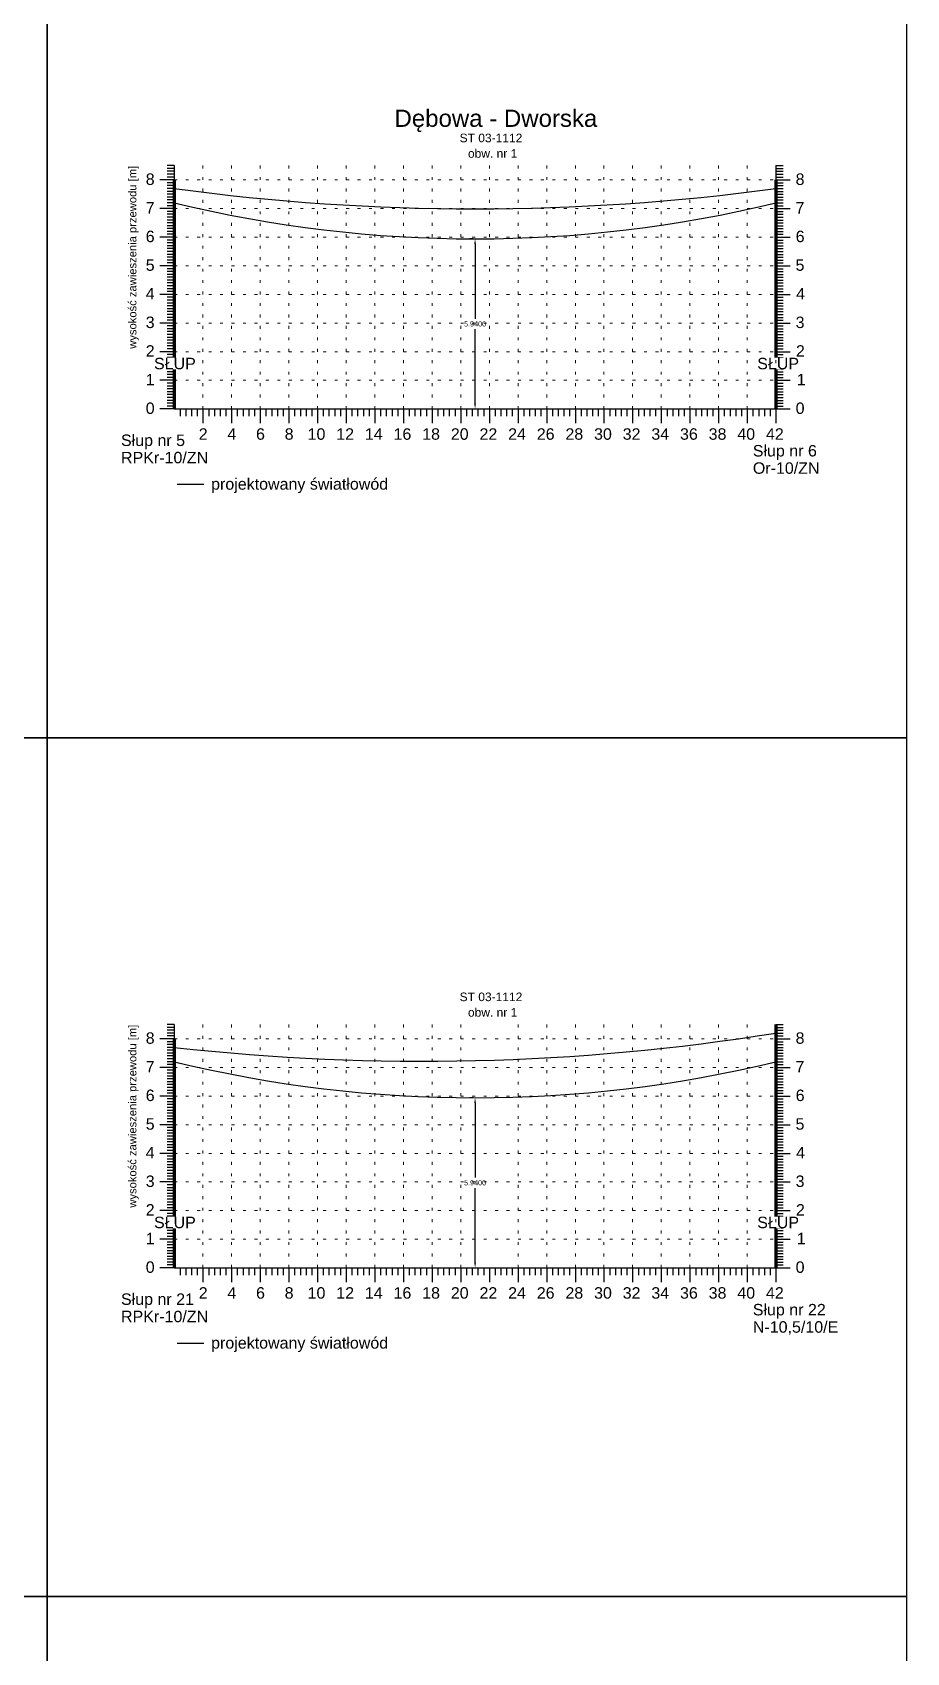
# Model space of a CAD drawing. Header units: metres. Extents: x -155 to 1812, y 681 to 886.
# Drawn here: x 924 to 954.5, y 768.6 to 825.2 of the extents above; entities that cross this region are included whole.
import ezdxf

# ---------------------------------------------------------------- set-up
doc = ezdxf.new("R2010")
doc.units = ezdxf.units.M
doc.header["$MEASUREMENT"] = 0
doc.linetypes.add('ACAD_ISO07W100', pattern=[3, 0, -3])
doc.styles.get("Standard").update_dxf_attribs({"font": 'arial.ttf'})
doc.dimstyles.get("Standard").update_dxf_attribs({"dimtxt": 0.18, "dimasz": 0.18, "dimexe": 0.18, "dimexo": 0.0625, "dimgap": 0.09, "dimtad": 0, "dimtih": 1, "dimtoh": 1, "dimdec": 4, "dimzin": 0, "dimdsep": 46, "dimtxsty": 'Standard', "dimcen": 0.09, "dimadec": 0, "dimazin": 0, "dimtfac": 1, "dimtdec": 4, "dimtofl": 0, "dimtmove": 0, "dimatfit": 3, "dimfxl": 1, "dimtolj": 1, "dimtzin": 0, "dimarcsym": 0})

# ---------------------------------------------------------------- blocks, each defined once
blk = doc.blocks.new('*D359')
at = {"color": 0, "lineweight": -2}
for p, q in [((939.418, 817.944), (939.3, 817.944)), ((939.48, 817.764), (939.48, 815.156)), ((939.48, 812.184), (939.48, 814.792)), ((931.643, 812.004), (939.66, 812.004))]:
    blk.add_line(p, q, dxfattribs=at)
at = {"color": 0}
for points in [[(939.51, 817.764), (939.45, 817.764), (939.48, 817.944)], [(939.45, 812.184), (939.51, 812.184), (939.48, 812.004)]]:
    blk.add_solid(points, dxfattribs=at)
at = {"layer": 'Defpoints', "color": 0}
for p in [(939.48, 817.944), (931.58, 812.004), (939.48, 812.004)]:
    blk.add_point(p, dxfattribs=at)
at = {"color": 0, "lineweight": 25, "insert": (939.48, 814.974), "char_height": 0.18, "attachment_point": 5}
blk.add_mtext('\\A1;5.9400', dxfattribs=at)
blk = doc.blocks.new('*D299')
at = {"color": 0, "lineweight": -2}
for p, q in [((939.418, 787.944), (939.3, 787.944)), ((939.48, 787.764), (939.48, 785.156)), ((939.48, 782.184), (939.48, 784.792)), ((931.643, 782.004), (939.66, 782.004))]:
    blk.add_line(p, q, dxfattribs=at)
at = {"color": 0}
for points in [[(939.51, 787.764), (939.45, 787.764), (939.48, 787.944)], [(939.45, 782.184), (939.51, 782.184), (939.48, 782.004)]]:
    blk.add_solid(points, dxfattribs=at)
at = {"layer": 'Defpoints', "color": 0}
for p in [(939.48, 787.944), (931.58, 782.004), (939.48, 782.004)]:
    blk.add_point(p, dxfattribs=at)
at = {"color": 0, "lineweight": 25, "insert": (939.48, 784.974), "char_height": 0.18, "attachment_point": 5}
blk.add_mtext('\\A1;5.9400', dxfattribs=at)

msp = doc.modelspace()

# ---------------------------------------------------------------- linework, layer by layer
for p, q in [((928.98033, 820.00364), (928.48033, 820.00364)), ((928.98033, 820.00364), (928.48033, 820.00364)), ((928.98033, 820.50364), (928.73033, 820.50364)), ((928.98033, 820.40364), (928.73033, 820.40364)), ((928.98033, 820.30364), (928.73033, 820.30364)), ((928.98033, 820.20364), (928.73033, 820.20364)), ((928.98033, 820.10364), (928.73033, 820.10364)), ((928.98033, 820.50364), (928.98033, 812.00364)), ((949.98033, 820.50364), (949.98033, 812.00364)), ((949.98033, 820.50364), (950.23033, 820.50364)), ((949.98033, 820.40364), (950.23033, 820.40364)), ((949.98033, 820.30364), (950.23033, 820.30364)), ((949.98033, 820.20364), (950.23033, 820.20364)), ((949.98033, 820.10364), (950.23033, 820.10364)), ((949.98033, 820.00364), (950.48033, 820.00364)), ((949.98033, 820.00364), (950.48033, 820.00364)), ((928.98033, 819.90364), (928.73033, 819.90364)), ((928.98033, 819.80364), (928.73033, 819.80364)), ((928.98033, 819.70364), (928.73033, 819.70364)), ((928.98033, 819.60364), (928.73033, 819.60364)), ((928.98033, 819.50364), (928.73033, 819.50364)), ((949.98033, 819.90364), (950.23033, 819.90364)), ((949.98033, 819.80364), (950.23033, 819.80364)), ((949.98033, 819.70364), (950.23033, 819.70364)), ((949.98033, 819.60364), (950.23033, 819.60364)), ((949.98033, 819.50364), (950.23033, 819.50364)), ((928.98033, 819.00364), (928.48033, 819.00364)), ((928.98033, 819.00364), (928.48033, 819.00364)), ((928.98033, 819.40364), (928.73033, 819.40364)), ((928.98033, 819.30364), (928.73033, 819.30364)), ((928.98033, 819.20364), (928.73033, 819.20364)), ((928.98033, 819.10364), (928.73033, 819.10364)), ((928.98033, 818.90364), (928.73033, 818.90364)), ((949.98033, 819.40364), (950.23033, 819.40364)), ((949.98033, 819.30364), (950.23033, 819.30364)), ((949.98033, 819.20364), (950.23033, 819.20364)), ((949.98033, 819.10364), (950.23033, 819.10364)), ((949.98033, 819.00364), (950.48033, 819.00364)), ((949.98033, 819.00364), (950.48033, 819.00364)), ((949.98033, 818.90364), (950.23033, 818.90364)), ((928.98033, 818.80364), (928.73033, 818.80364)), ((928.98033, 818.70364), (928.73033, 818.70364)), ((928.98033, 818.60364), (928.73033, 818.60364)), ((928.98033, 818.50364), (928.73033, 818.50364)), ((928.98033, 818.40364), (928.73033, 818.40364)), ((949.98033, 818.80364), (950.23033, 818.80364)), ((949.98033, 818.70364), (950.23033, 818.70364)), ((949.98033, 818.60364), (950.23033, 818.60364)), ((949.98033, 818.50364), (950.23033, 818.50364)), ((949.98033, 818.40364), (950.23033, 818.40364)), ((928.98033, 818.00364), (928.48033, 818.00364)), ((928.98033, 818.00364), (928.48033, 818.00364)), ((928.98033, 818.30364), (928.73033, 818.30364)), ((928.98033, 818.20364), (928.73033, 818.20364)), ((928.98033, 818.10364), (928.73033, 818.10364)), ((928.98033, 817.90364), (928.73033, 817.90364)), ((928.98033, 817.80364), (928.73033, 817.80364)), ((949.98033, 818.30364), (950.23033, 818.30364)), ((949.98033, 818.20364), (950.23033, 818.20364)), ((949.98033, 818.10364), (950.23033, 818.10364)), ((949.98033, 818.00364), (950.48033, 818.00364)), ((949.98033, 818.00364), (950.48033, 818.00364)), ((949.98033, 817.90364), (950.23033, 817.90364)), ((949.98033, 817.80364), (950.23033, 817.80364)), ((928.98033, 817.70364), (928.73033, 817.70364)), ((928.98033, 817.60364), (928.73033, 817.60364)), ((928.98033, 817.50364), (928.73033, 817.50364)), ((928.98033, 817.40364), (928.73033, 817.40364)), ((928.98033, 817.30364), (928.73033, 817.30364)), ((928.98033, 817.20364), (928.73033, 817.20364)), ((949.98033, 817.70364), (950.23033, 817.70364)), ((949.98033, 817.60364), (950.23033, 817.60364)), ((949.98033, 817.50364), (950.23033, 817.50364)), ((949.98033, 817.40364), (950.23033, 817.40364)), ((949.98033, 817.30364), (950.23033, 817.30364)), ((949.98033, 817.20364), (950.23033, 817.20364)), ((928.98033, 817.00364), (928.48033, 817.00364)), ((928.98033, 817.00364), (928.48033, 817.00364)), ((928.98033, 817.10364), (928.73033, 817.10364)), ((928.98033, 816.90364), (928.73033, 816.90364)), ((928.98033, 816.80364), (928.73033, 816.80364)), ((928.98033, 816.70364), (928.73033, 816.70364)), ((949.98033, 817.10364), (950.23033, 817.10364)), ((949.98033, 817.00364), (950.48033, 817.00364)), ((949.98033, 817.00364), (950.48033, 817.00364)), ((949.98033, 816.90364), (950.23033, 816.90364)), ((949.98033, 816.80364), (950.23033, 816.80364)), ((949.98033, 816.70364), (950.23033, 816.70364)), ((928.98033, 816.60364), (928.73033, 816.60364)), ((928.98033, 816.50364), (928.73033, 816.50364)), ((928.98033, 816.40364), (928.73033, 816.40364)), ((928.98033, 816.30364), (928.73033, 816.30364)), ((928.98033, 816.20364), (928.73033, 816.20364)), ((928.98033, 816.10364), (928.73033, 816.10364)), ((949.98033, 816.60364), (950.23033, 816.60364)), ((949.98033, 816.50364), (950.23033, 816.50364)), ((949.98033, 816.40364), (950.23033, 816.40364)), ((949.98033, 816.30364), (950.23033, 816.30364)), ((949.98033, 816.20364), (950.23033, 816.20364)), ((949.98033, 816.10364), (950.23033, 816.10364)), ((928.98033, 816.00364), (928.48033, 816.00364)), ((928.98033, 816.00364), (928.48033, 816.00364)), ((928.98033, 815.90364), (928.73033, 815.90364)), ((928.98033, 815.80364), (928.73033, 815.80364)), ((928.98033, 815.70364), (928.73033, 815.70364)), ((928.98033, 815.60364), (928.73033, 815.60364)), ((928.98033, 815.50364), (928.73033, 815.50364)), ((949.98033, 816.00364), (950.48033, 816.00364)), ((949.98033, 816.00364), (950.48033, 816.00364)), ((949.98033, 815.90364), (950.23033, 815.90364)), ((949.98033, 815.80364), (950.23033, 815.80364)), ((949.98033, 815.70364), (950.23033, 815.70364)), ((949.98033, 815.60364), (950.23033, 815.60364)), ((949.98033, 815.50364), (950.23033, 815.50364)), ((928.98033, 815.00364), (928.48033, 815.00364)), ((928.98033, 815.00364), (928.48033, 815.00364)), ((928.98033, 815.40364), (928.73033, 815.40364)), ((928.98033, 815.30364), (928.73033, 815.30364)), ((928.98033, 815.20364), (928.73033, 815.20364)), ((928.98033, 815.10364), (928.73033, 815.10364)), ((949.98033, 815.40364), (950.23033, 815.40364)), ((949.98033, 815.30364), (950.23033, 815.30364)), ((949.98033, 815.20364), (950.23033, 815.20364)), ((949.98033, 815.10364), (950.23033, 815.10364)), ((949.98033, 815.00364), (950.48033, 815.00364)), ((949.98033, 815.00364), (950.48033, 815.00364)), ((928.98033, 814.90364), (928.73033, 814.90364)), ((928.98033, 814.80364), (928.73033, 814.80364)), ((928.98033, 814.70364), (928.73033, 814.70364)), ((928.98033, 814.60364), (928.73033, 814.60364)), ((928.98033, 814.50364), (928.73033, 814.50364)), ((928.98033, 814.40364), (928.73033, 814.40364)), ((949.98033, 814.90364), (950.23033, 814.90364)), ((949.98033, 814.80364), (950.23033, 814.80364)), ((949.98033, 814.70364), (950.23033, 814.70364)), ((949.98033, 814.60364), (950.23033, 814.60364)), ((949.98033, 814.50364), (950.23033, 814.50364)), ((949.98033, 814.40364), (950.23033, 814.40364)), ((928.98033, 814.00364), (928.48033, 814.00364)), ((928.98033, 814.00364), (928.48033, 814.00364)), ((928.98033, 814.30364), (928.73033, 814.30364)), ((928.98033, 814.20364), (928.73033, 814.20364)), ((928.98033, 814.10364), (928.73033, 814.10364)), ((928.98033, 813.90364), (928.73033, 813.90364)), ((928.98033, 813.80364), (928.73033, 813.80364)), ((949.98033, 814.30364), (950.23033, 814.30364)), ((949.98033, 814.20364), (950.23033, 814.20364)), ((949.98033, 814.10364), (950.23033, 814.10364)), ((949.98033, 814.00364), (950.48033, 814.00364)), ((949.98033, 814.00364), (950.48033, 814.00364)), ((949.98033, 813.90364), (950.23033, 813.90364)), ((949.98033, 813.80364), (950.23033, 813.80364)), ((928.98033, 813.70364), (928.73033, 813.70364)), ((928.98033, 813.60364), (928.73033, 813.60364)), ((928.98033, 813.50364), (928.73033, 813.50364)), ((928.98033, 813.40364), (928.73033, 813.40364)), ((928.98033, 813.30364), (928.73033, 813.30364)), ((949.98033, 813.70364), (950.23033, 813.70364)), ((949.98033, 813.60364), (950.23033, 813.60364)), ((949.98033, 813.50364), (950.23033, 813.50364)), ((949.98033, 813.40364), (950.23033, 813.40364)), ((949.98033, 813.30364), (950.23033, 813.30364)), ((928.98033, 813.00364), (928.48033, 813.00364)), ((928.98033, 813.00364), (928.48033, 813.00364)), ((928.98033, 813.20364), (928.73033, 813.20364)), ((928.98033, 813.10364), (928.73033, 813.10364)), ((928.98033, 812.90364), (928.73033, 812.90364)), ((928.98033, 812.80364), (928.73033, 812.80364)), ((928.98033, 812.70364), (928.73033, 812.70364)), ((949.98033, 813.20364), (950.23033, 813.20364)), ((949.98033, 813.10364), (950.23033, 813.10364)), ((949.98033, 813.00364), (950.48033, 813.00364)), ((949.98033, 813.00364), (950.48033, 813.00364)), ((949.98033, 812.90364), (950.23033, 812.90364)), ((949.98033, 812.80364), (950.23033, 812.80364)), ((949.98033, 812.70364), (950.23033, 812.70364)), ((928.98033, 812.60364), (928.73033, 812.60364)), ((928.98033, 812.50364), (928.73033, 812.50364)), ((928.98033, 812.40364), (928.73033, 812.40364)), ((928.98033, 812.30364), (928.73033, 812.30364)), ((928.98033, 812.20364), (928.73033, 812.20364)), ((928.98033, 812.10364), (928.73033, 812.10364)), ((949.98033, 812.60364), (950.23033, 812.60364)), ((949.98033, 812.50364), (950.23033, 812.50364)), ((949.98033, 812.40364), (950.23033, 812.40364)), ((949.98033, 812.30364), (950.23033, 812.30364)), ((949.98033, 812.20364), (950.23033, 812.20364)), ((949.98033, 812.10364), (950.23033, 812.10364)), ((928.98033, 812.00364), (928.48033, 812.00364)), ((928.98033, 812.00364), (928.73033, 812.00364)), ((928.98033, 812.00364), (948.48033, 812.00364)), ((929.18033, 812.00364), (929.18033, 811.75364)), ((929.38033, 812.00364), (929.38033, 811.75364)), ((929.58033, 812.00364), (929.58033, 811.75364)), ((929.78033, 812.00364), (929.78033, 811.75364)), ((929.98033, 812.00364), (929.98033, 811.50364)), ((930.18033, 812.00364), (930.18033, 811.75364)), ((930.38033, 812.00364), (930.38033, 811.75364)), ((930.58033, 812.00364), (930.58033, 811.75364)), ((930.78033, 812.00364), (930.78033, 811.75364)), ((930.98033, 812.00364), (930.98033, 811.50364)), ((931.18033, 812.00364), (931.18033, 811.75364)), ((931.38033, 812.00364), (931.38033, 811.75364)), ((931.58033, 812.00364), (931.58033, 811.75364)), ((931.78033, 812.00364), (931.78033, 811.75364)), ((931.98033, 812.00364), (931.98033, 811.50364)), ((932.18033, 812.00364), (932.18033, 811.75364)), ((932.38033, 812.00364), (932.38033, 811.75364)), ((932.58033, 812.00364), (932.58033, 811.75364)), ((932.78033, 812.00364), (932.78033, 811.75364)), ((932.98033, 812.00364), (932.98033, 811.50364)), ((933.18033, 812.00364), (933.18033, 811.75364)), ((933.38033, 812.00364), (933.38033, 811.75364)), ((933.58033, 812.00364), (933.58033, 811.75364)), ((933.78033, 812.00364), (933.78033, 811.75364)), ((933.98033, 812.00364), (933.98033, 811.50364)), ((934.18033, 812.00364), (934.18033, 811.75364)), ((934.38033, 812.00364), (934.38033, 811.75364)), ((934.58033, 812.00364), (934.58033, 811.75364)), ((934.78033, 812.00364), (934.78033, 811.75364)), ((934.98033, 812.00364), (934.98033, 811.50364)), ((935.18033, 812.00364), (935.18033, 811.75364)), ((935.38033, 812.00364), (935.38033, 811.75364)), ((935.58033, 812.00364), (935.58033, 811.75364)), ((935.78033, 812.00364), (935.78033, 811.75364)), ((935.98033, 812.00364), (935.98033, 811.50364)), ((936.18033, 812.00364), (936.18033, 811.75364)), ((936.38033, 812.00364), (936.38033, 811.75364)), ((936.58033, 812.00364), (936.58033, 811.75364)), ((936.78033, 812.00364), (936.78033, 811.75364)), ((936.98033, 812.00364), (936.98033, 811.50364)), ((937.18033, 812.00364), (937.18033, 811.75364)), ((937.38033, 812.00364), (937.38033, 811.75364)), ((937.58033, 812.00364), (937.58033, 811.75364)), ((937.78033, 812.00364), (937.78033, 811.75364)), ((937.98033, 812.00364), (937.98033, 811.50364)), ((938.18033, 812.00364), (938.18033, 811.75364)), ((938.38033, 812.00364), (938.38033, 811.75364)), ((938.58033, 812.00364), (938.58033, 811.75364)), ((938.78033, 812.00364), (938.78033, 811.75364)), ((938.98033, 812.00364), (938.98033, 811.50364)), ((939.18033, 812.00364), (939.18033, 811.75364)), ((939.38033, 812.00364), (939.38033, 811.75364)), ((939.58033, 812.00364), (939.58033, 811.75364)), ((939.78033, 812.00364), (939.78033, 811.75364)), ((939.98033, 812.00364), (939.98033, 811.50364)), ((940.18033, 812.00364), (940.18033, 811.75364)), ((940.38033, 812.00364), (940.38033, 811.75364)), ((940.58033, 812.00364), (940.58033, 811.75364)), ((940.78033, 812.00364), (940.78033, 811.75364)), ((940.98033, 812.00364), (940.98033, 811.50364)), ((941.18033, 812.00364), (941.18033, 811.75364)), ((941.38033, 812.00364), (941.38033, 811.75364)), ((941.58033, 812.00364), (941.58033, 811.75364)), ((941.78033, 812.00364), (941.78033, 811.75364)), ((941.98033, 812.00364), (941.98033, 811.50364)), ((942.18033, 812.00364), (942.18033, 811.75364)), ((942.38033, 812.00364), (942.38033, 811.75364)), ((942.58033, 812.00364), (942.58033, 811.75364)), ((942.78033, 812.00364), (942.78033, 811.75364)), ((942.98033, 812.00364), (942.98033, 811.50364)), ((943.18033, 812.00364), (943.18033, 811.75364)), ((943.38033, 812.00364), (943.38033, 811.75364)), ((943.58033, 812.00364), (943.58033, 811.75364)), ((943.78033, 812.00364), (943.78033, 811.75364)), ((943.98033, 812.00364), (943.98033, 811.50364)), ((944.18033, 812.00364), (944.18033, 811.75364)), ((944.38033, 812.00364), (944.38033, 811.75364)), ((944.58033, 812.00364), (944.58033, 811.75364)), ((944.78033, 812.00364), (944.78033, 811.75364)), ((944.98033, 812.00364), (944.98033, 811.50364)), ((945.18033, 812.00364), (945.18033, 811.75364)), ((945.38033, 812.00364), (945.38033, 811.75364)), ((945.58033, 812.00364), (945.58033, 811.75364)), ((945.78033, 812.00364), (945.78033, 811.75364)), ((945.98033, 812.00364), (945.98033, 811.50364)), ((946.18033, 812.00364), (946.18033, 811.75364)), ((946.38033, 812.00364), (946.38033, 811.75364)), ((946.58033, 812.00364), (946.58033, 811.75364)), ((946.78033, 812.00364), (946.78033, 811.75364)), ((946.98033, 812.00364), (946.98033, 811.50364)), ((947.18033, 812.00364), (947.18033, 811.75364)), ((947.38033, 812.00364), (947.38033, 811.75364)), ((947.58033, 812.00364), (947.58033, 811.75364)), ((947.78033, 812.00364), (947.78033, 811.75364)), ((947.98033, 812.00364), (947.98033, 811.50364)), ((947.98033, 812.00364), (947.98033, 811.50364)), ((948.18033, 812.00364), (948.18033, 811.75364)), ((948.38033, 812.00364), (948.38033, 811.75364)), ((948.58033, 812.00364), (948.58033, 811.75364)), ((948.78033, 812.00364), (948.78033, 811.75364)), ((948.98033, 812.00364), (948.98033, 811.50364)), ((948.98033, 812.00364), (948.98033, 811.50364)), ((949.18033, 812.00364), (949.18033, 811.75364)), ((949.38033, 812.00364), (949.38033, 811.75364)), ((949.58033, 812.00364), (949.58033, 811.75364)), ((949.78033, 812.00364), (949.78033, 811.75364)), ((949.98033, 812.00364), (950.48033, 812.00364)), ((949.98033, 812.00364), (950.23033, 812.00364)), ((949.98033, 812.00364), (949.98033, 811.50364)), ((949.98033, 812.00364), (949.98033, 811.50364)), ((928.98033, 790.50364), (928.73033, 790.50364)), ((928.98033, 790.40364), (928.73033, 790.40364)), ((928.98033, 790.30364), (928.73033, 790.30364)), ((928.98033, 790.20364), (928.73033, 790.20364)), ((928.98033, 790.10364), (928.73033, 790.10364)), ((928.98033, 790.50364), (928.98033, 782.00364)), ((949.98033, 790.50364), (949.98033, 782.00364)), ((949.98033, 790.50364), (950.23033, 790.50364)), ((949.98033, 790.40364), (950.23033, 790.40364)), ((949.98033, 790.30364), (950.23033, 790.30364)), ((949.98033, 790.20364), (950.23033, 790.20364)), ((949.98033, 790.10364), (950.23033, 790.10364)), ((928.98033, 790.00364), (928.48033, 790.00364)), ((928.98033, 790.00364), (928.48033, 790.00364)), ((928.98033, 789.90364), (928.73033, 789.90364)), ((928.98033, 789.80364), (928.73033, 789.80364)), ((928.98033, 789.70364), (928.73033, 789.70364)), ((928.98033, 789.60364), (928.73033, 789.60364)), ((928.98033, 789.50364), (928.73033, 789.50364)), ((949.98033, 790.00364), (950.48033, 790.00364)), ((949.98033, 790.00364), (950.48033, 790.00364)), ((949.98033, 789.90364), (950.23033, 789.90364)), ((949.98033, 789.80364), (950.23033, 789.80364)), ((949.98033, 789.70364), (950.23033, 789.70364)), ((949.98033, 789.60364), (950.23033, 789.60364)), ((949.98033, 789.50364), (950.23033, 789.50364)), ((928.98033, 789.00364), (928.48033, 789.00364)), ((928.98033, 789.00364), (928.48033, 789.00364)), ((928.98033, 789.40364), (928.73033, 789.40364)), ((928.98033, 789.30364), (928.73033, 789.30364)), ((928.98033, 789.20364), (928.73033, 789.20364)), ((928.98033, 789.10364), (928.73033, 789.10364)), ((928.98033, 788.90364), (928.73033, 788.90364)), ((949.98033, 789.40364), (950.23033, 789.40364)), ((949.98033, 789.30364), (950.23033, 789.30364)), ((949.98033, 789.20364), (950.23033, 789.20364)), ((949.98033, 789.10364), (950.23033, 789.10364)), ((949.98033, 789.00364), (950.48033, 789.00364)), ((949.98033, 789.00364), (950.48033, 789.00364)), ((949.98033, 788.90364), (950.23033, 788.90364)), ((928.98033, 788.80364), (928.73033, 788.80364)), ((928.98033, 788.70364), (928.73033, 788.70364)), ((928.98033, 788.60364), (928.73033, 788.60364)), ((928.98033, 788.50364), (928.73033, 788.50364)), ((928.98033, 788.40364), (928.73033, 788.40364)), ((949.98033, 788.80364), (950.23033, 788.80364)), ((949.98033, 788.70364), (950.23033, 788.70364)), ((949.98033, 788.60364), (950.23033, 788.60364)), ((949.98033, 788.50364), (950.23033, 788.50364)), ((949.98033, 788.40364), (950.23033, 788.40364)), ((928.98033, 788.00364), (928.48033, 788.00364)), ((928.98033, 788.00364), (928.48033, 788.00364)), ((928.98033, 788.30364), (928.73033, 788.30364)), ((928.98033, 788.20364), (928.73033, 788.20364)), ((928.98033, 788.10364), (928.73033, 788.10364)), ((928.98033, 787.90364), (928.73033, 787.90364)), ((928.98033, 787.80364), (928.73033, 787.80364)), ((949.98033, 788.30364), (950.23033, 788.30364)), ((949.98033, 788.20364), (950.23033, 788.20364)), ((949.98033, 788.10364), (950.23033, 788.10364)), ((949.98033, 788.00364), (950.48033, 788.00364)), ((949.98033, 788.00364), (950.48033, 788.00364)), ((949.98033, 787.90364), (950.23033, 787.90364)), ((949.98033, 787.80364), (950.23033, 787.80364)), ((928.98033, 787.70364), (928.73033, 787.70364)), ((928.98033, 787.60364), (928.73033, 787.60364)), ((928.98033, 787.50364), (928.73033, 787.50364)), ((928.98033, 787.40364), (928.73033, 787.40364)), ((928.98033, 787.30364), (928.73033, 787.30364)), ((928.98033, 787.20364), (928.73033, 787.20364)), ((949.98033, 787.70364), (950.23033, 787.70364)), ((949.98033, 787.60364), (950.23033, 787.60364)), ((949.98033, 787.50364), (950.23033, 787.50364)), ((949.98033, 787.40364), (950.23033, 787.40364)), ((949.98033, 787.30364), (950.23033, 787.30364)), ((949.98033, 787.20364), (950.23033, 787.20364)), ((928.98033, 787.00364), (928.48033, 787.00364)), ((928.98033, 787.00364), (928.48033, 787.00364)), ((928.98033, 787.10364), (928.73033, 787.10364)), ((928.98033, 786.90364), (928.73033, 786.90364)), ((928.98033, 786.80364), (928.73033, 786.80364)), ((928.98033, 786.70364), (928.73033, 786.70364)), ((949.98033, 787.10364), (950.23033, 787.10364)), ((949.98033, 787.00364), (950.48033, 787.00364)), ((949.98033, 787.00364), (950.48033, 787.00364)), ((949.98033, 786.90364), (950.23033, 786.90364)), ((949.98033, 786.80364), (950.23033, 786.80364)), ((949.98033, 786.70364), (950.23033, 786.70364)), ((928.98033, 786.60364), (928.73033, 786.60364)), ((928.98033, 786.50364), (928.73033, 786.50364)), ((928.98033, 786.40364), (928.73033, 786.40364)), ((928.98033, 786.30364), (928.73033, 786.30364)), ((928.98033, 786.20364), (928.73033, 786.20364)), ((928.98033, 786.10364), (928.73033, 786.10364)), ((949.98033, 786.60364), (950.23033, 786.60364)), ((949.98033, 786.50364), (950.23033, 786.50364)), ((949.98033, 786.40364), (950.23033, 786.40364)), ((949.98033, 786.30364), (950.23033, 786.30364)), ((949.98033, 786.20364), (950.23033, 786.20364)), ((949.98033, 786.10364), (950.23033, 786.10364)), ((928.98033, 786.00364), (928.48033, 786.00364)), ((928.98033, 786.00364), (928.48033, 786.00364)), ((928.98033, 785.90364), (928.73033, 785.90364)), ((928.98033, 785.80364), (928.73033, 785.80364)), ((928.98033, 785.70364), (928.73033, 785.70364)), ((928.98033, 785.60364), (928.73033, 785.60364)), ((928.98033, 785.50364), (928.73033, 785.50364)), ((949.98033, 786.00364), (950.48033, 786.00364)), ((949.98033, 786.00364), (950.48033, 786.00364)), ((949.98033, 785.90364), (950.23033, 785.90364)), ((949.98033, 785.80364), (950.23033, 785.80364)), ((949.98033, 785.70364), (950.23033, 785.70364)), ((949.98033, 785.60364), (950.23033, 785.60364)), ((949.98033, 785.50364), (950.23033, 785.50364)), ((928.98033, 785.00364), (928.48033, 785.00364)), ((928.98033, 785.00364), (928.48033, 785.00364)), ((928.98033, 785.40364), (928.73033, 785.40364)), ((928.98033, 785.30364), (928.73033, 785.30364)), ((928.98033, 785.20364), (928.73033, 785.20364)), ((928.98033, 785.10364), (928.73033, 785.10364)), ((949.98033, 785.40364), (950.23033, 785.40364)), ((949.98033, 785.30364), (950.23033, 785.30364)), ((949.98033, 785.20364), (950.23033, 785.20364)), ((949.98033, 785.10364), (950.23033, 785.10364)), ((949.98033, 785.00364), (950.48033, 785.00364)), ((949.98033, 785.00364), (950.48033, 785.00364)), ((928.98033, 784.90364), (928.73033, 784.90364)), ((928.98033, 784.80364), (928.73033, 784.80364)), ((928.98033, 784.70364), (928.73033, 784.70364)), ((928.98033, 784.60364), (928.73033, 784.60364)), ((928.98033, 784.50364), (928.73033, 784.50364)), ((928.98033, 784.40364), (928.73033, 784.40364)), ((949.98033, 784.90364), (950.23033, 784.90364)), ((949.98033, 784.80364), (950.23033, 784.80364)), ((949.98033, 784.70364), (950.23033, 784.70364)), ((949.98033, 784.60364), (950.23033, 784.60364)), ((949.98033, 784.50364), (950.23033, 784.50364)), ((949.98033, 784.40364), (950.23033, 784.40364)), ((928.98033, 784.00364), (928.48033, 784.00364)), ((928.98033, 784.00364), (928.48033, 784.00364)), ((928.98033, 784.30364), (928.73033, 784.30364)), ((928.98033, 784.20364), (928.73033, 784.20364)), ((928.98033, 784.10364), (928.73033, 784.10364)), ((928.98033, 783.90364), (928.73033, 783.90364)), ((928.98033, 783.80364), (928.73033, 783.80364)), ((949.98033, 784.30364), (950.23033, 784.30364)), ((949.98033, 784.20364), (950.23033, 784.20364)), ((949.98033, 784.10364), (950.23033, 784.10364)), ((949.98033, 784.00364), (950.48033, 784.00364)), ((949.98033, 784.00364), (950.48033, 784.00364)), ((949.98033, 783.90364), (950.23033, 783.90364)), ((949.98033, 783.80364), (950.23033, 783.80364)), ((928.98033, 783.70364), (928.73033, 783.70364)), ((928.98033, 783.60364), (928.73033, 783.60364)), ((928.98033, 783.50364), (928.73033, 783.50364)), ((928.98033, 783.40364), (928.73033, 783.40364)), ((928.98033, 783.30364), (928.73033, 783.30364)), ((949.98033, 783.70364), (950.23033, 783.70364)), ((949.98033, 783.60364), (950.23033, 783.60364)), ((949.98033, 783.50364), (950.23033, 783.50364)), ((949.98033, 783.40364), (950.23033, 783.40364)), ((949.98033, 783.30364), (950.23033, 783.30364)), ((928.98033, 783.00364), (928.48033, 783.00364)), ((928.98033, 783.00364), (928.48033, 783.00364)), ((928.98033, 783.20364), (928.73033, 783.20364)), ((928.98033, 783.10364), (928.73033, 783.10364)), ((928.98033, 782.90364), (928.73033, 782.90364)), ((928.98033, 782.80364), (928.73033, 782.80364)), ((928.98033, 782.70364), (928.73033, 782.70364)), ((949.98033, 783.20364), (950.23033, 783.20364)), ((949.98033, 783.10364), (950.23033, 783.10364)), ((949.98033, 783.00364), (950.48033, 783.00364)), ((949.98033, 783.00364), (950.48033, 783.00364)), ((949.98033, 782.90364), (950.23033, 782.90364)), ((949.98033, 782.80364), (950.23033, 782.80364)), ((949.98033, 782.70364), (950.23033, 782.70364)), ((928.98033, 782.60364), (928.73033, 782.60364)), ((928.98033, 782.50364), (928.73033, 782.50364)), ((928.98033, 782.40364), (928.73033, 782.40364)), ((928.98033, 782.30364), (928.73033, 782.30364)), ((928.98033, 782.20364), (928.73033, 782.20364)), ((928.98033, 782.10364), (928.73033, 782.10364)), ((949.98033, 782.60364), (950.23033, 782.60364)), ((949.98033, 782.50364), (950.23033, 782.50364)), ((949.98033, 782.40364), (950.23033, 782.40364)), ((949.98033, 782.30364), (950.23033, 782.30364)), ((949.98033, 782.20364), (950.23033, 782.20364)), ((949.98033, 782.10364), (950.23033, 782.10364)), ((928.98033, 782.00364), (928.48033, 782.00364)), ((928.98033, 782.00364), (928.73033, 782.00364)), ((928.98033, 782.00364), (948.48033, 782.00364)), ((929.18033, 782.00364), (929.18033, 781.75364)), ((929.38033, 782.00364), (929.38033, 781.75364)), ((929.58033, 782.00364), (929.58033, 781.75364)), ((929.78033, 782.00364), (929.78033, 781.75364)), ((929.98033, 782.00364), (929.98033, 781.50364)), ((930.18033, 782.00364), (930.18033, 781.75364)), ((930.38033, 782.00364), (930.38033, 781.75364)), ((930.58033, 782.00364), (930.58033, 781.75364)), ((930.78033, 782.00364), (930.78033, 781.75364)), ((930.98033, 782.00364), (930.98033, 781.50364)), ((931.18033, 782.00364), (931.18033, 781.75364)), ((931.38033, 782.00364), (931.38033, 781.75364)), ((931.58033, 782.00364), (931.58033, 781.75364)), ((931.78033, 782.00364), (931.78033, 781.75364)), ((931.98033, 782.00364), (931.98033, 781.50364)), ((932.18033, 782.00364), (932.18033, 781.75364)), ((932.38033, 782.00364), (932.38033, 781.75364)), ((932.58033, 782.00364), (932.58033, 781.75364)), ((932.78033, 782.00364), (932.78033, 781.75364)), ((932.98033, 782.00364), (932.98033, 781.50364)), ((933.18033, 782.00364), (933.18033, 781.75364)), ((933.38033, 782.00364), (933.38033, 781.75364)), ((933.58033, 782.00364), (933.58033, 781.75364)), ((933.78033, 782.00364), (933.78033, 781.75364)), ((933.98033, 782.00364), (933.98033, 781.50364)), ((934.18033, 782.00364), (934.18033, 781.75364)), ((934.38033, 782.00364), (934.38033, 781.75364)), ((934.58033, 782.00364), (934.58033, 781.75364)), ((934.78033, 782.00364), (934.78033, 781.75364)), ((934.98033, 782.00364), (934.98033, 781.50364)), ((935.18033, 782.00364), (935.18033, 781.75364)), ((935.38033, 782.00364), (935.38033, 781.75364)), ((935.58033, 782.00364), (935.58033, 781.75364)), ((935.78033, 782.00364), (935.78033, 781.75364)), ((935.98033, 782.00364), (935.98033, 781.50364)), ((936.18033, 782.00364), (936.18033, 781.75364)), ((936.38033, 782.00364), (936.38033, 781.75364)), ((936.58033, 782.00364), (936.58033, 781.75364)), ((936.78033, 782.00364), (936.78033, 781.75364)), ((936.98033, 782.00364), (936.98033, 781.50364)), ((937.18033, 782.00364), (937.18033, 781.75364)), ((937.38033, 782.00364), (937.38033, 781.75364)), ((937.58033, 782.00364), (937.58033, 781.75364)), ((937.78033, 782.00364), (937.78033, 781.75364)), ((937.98033, 782.00364), (937.98033, 781.50364)), ((938.18033, 782.00364), (938.18033, 781.75364)), ((938.38033, 782.00364), (938.38033, 781.75364)), ((938.58033, 782.00364), (938.58033, 781.75364)), ((938.78033, 782.00364), (938.78033, 781.75364)), ((938.98033, 782.00364), (938.98033, 781.50364)), ((939.18033, 782.00364), (939.18033, 781.75364)), ((939.38033, 782.00364), (939.38033, 781.75364)), ((939.58033, 782.00364), (939.58033, 781.75364)), ((939.78033, 782.00364), (939.78033, 781.75364)), ((939.98033, 782.00364), (939.98033, 781.50364)), ((940.18033, 782.00364), (940.18033, 781.75364)), ((940.38033, 782.00364), (940.38033, 781.75364)), ((940.58033, 782.00364), (940.58033, 781.75364)), ((940.78033, 782.00364), (940.78033, 781.75364)), ((940.98033, 782.00364), (940.98033, 781.50364)), ((941.18033, 782.00364), (941.18033, 781.75364)), ((941.38033, 782.00364), (941.38033, 781.75364)), ((941.58033, 782.00364), (941.58033, 781.75364)), ((941.78033, 782.00364), (941.78033, 781.75364)), ((941.98033, 782.00364), (941.98033, 781.50364)), ((942.18033, 782.00364), (942.18033, 781.75364)), ((942.38033, 782.00364), (942.38033, 781.75364)), ((942.58033, 782.00364), (942.58033, 781.75364)), ((942.78033, 782.00364), (942.78033, 781.75364)), ((942.98033, 782.00364), (942.98033, 781.50364)), ((943.18033, 782.00364), (943.18033, 781.75364)), ((943.38033, 782.00364), (943.38033, 781.75364)), ((943.58033, 782.00364), (943.58033, 781.75364)), ((943.78033, 782.00364), (943.78033, 781.75364)), ((943.98033, 782.00364), (943.98033, 781.50364)), ((944.18033, 782.00364), (944.18033, 781.75364)), ((944.38033, 782.00364), (944.38033, 781.75364)), ((944.58033, 782.00364), (944.58033, 781.75364)), ((944.78033, 782.00364), (944.78033, 781.75364)), ((944.98033, 782.00364), (944.98033, 781.50364)), ((945.18033, 782.00364), (945.18033, 781.75364)), ((945.38033, 782.00364), (945.38033, 781.75364)), ((945.58033, 782.00364), (945.58033, 781.75364)), ((945.78033, 782.00364), (945.78033, 781.75364)), ((945.98033, 782.00364), (945.98033, 781.50364)), ((946.18033, 782.00364), (946.18033, 781.75364)), ((946.38033, 782.00364), (946.38033, 781.75364)), ((946.58033, 782.00364), (946.58033, 781.75364)), ((946.78033, 782.00364), (946.78033, 781.75364)), ((946.98033, 782.00364), (946.98033, 781.50364)), ((947.18033, 782.00364), (947.18033, 781.75364)), ((947.38033, 782.00364), (947.38033, 781.75364)), ((947.58033, 782.00364), (947.58033, 781.75364)), ((947.78033, 782.00364), (947.78033, 781.75364)), ((947.98033, 782.00364), (947.98033, 781.50364)), ((947.98033, 782.00364), (947.98033, 781.50364)), ((948.18033, 782.00364), (948.18033, 781.75364)), ((948.38033, 782.00364), (948.38033, 781.75364)), ((948.58033, 782.00364), (948.58033, 781.75364)), ((948.78033, 782.00364), (948.78033, 781.75364)), ((948.98033, 782.00364), (948.98033, 781.50364)), ((948.98033, 782.00364), (948.98033, 781.50364)), ((949.18033, 782.00364), (949.18033, 781.75364)), ((949.38033, 782.00364), (949.38033, 781.75364)), ((949.58033, 782.00364), (949.58033, 781.75364)), ((949.78033, 782.00364), (949.78033, 781.75364)), ((949.98033, 782.00364), (950.48033, 782.00364)), ((949.98033, 782.00364), (950.23033, 782.00364)), ((949.98033, 782.00364), (949.98033, 781.50364)), ((949.98033, 782.00364), (949.98033, 781.50364))]:
    msp.add_line(p, q)
at = {"linetype": 'ACAD_ISO07W100', "lineweight": 15, "ltscale": 0.1}
for p, q in [((928.98033, 820.00364), (949.98033, 820.00364)), ((929.98033, 812.00364), (929.98033, 820.50364)), ((930.98033, 812.00364), (930.98033, 820.50364)), ((931.98033, 812.00364), (931.98033, 820.50364)), ((932.98033, 812.00364), (932.98033, 820.50364)), ((933.98033, 812.00364), (933.98033, 820.50364)), ((934.98033, 812.00364), (934.98033, 820.50364)), ((935.98033, 812.00364), (935.98033, 820.50364)), ((936.98033, 812.00364), (936.98033, 820.50364)), ((937.98033, 812.00364), (937.98033, 820.50364)), ((938.98033, 812.00364), (938.98033, 820.50364)), ((939.98033, 812.00364), (939.98033, 820.50364)), ((940.98033, 812.00364), (940.98033, 820.50364)), ((941.98033, 812.00364), (941.98033, 820.50364)), ((942.98033, 812.00364), (942.98033, 820.50364)), ((943.98033, 812.00364), (943.98033, 820.50364)), ((944.98033, 812.00364), (944.98033, 820.50364)), ((945.98033, 812.00364), (945.98033, 820.50364)), ((946.98033, 812.00364), (946.98033, 820.50364)), ((947.98033, 812.00364), (947.98033, 820.50364)), ((948.98033, 812.00364), (948.98033, 820.50364)), ((949.98033, 812.00364), (949.98033, 820.50364)), ((928.98033, 819.00364), (949.98033, 819.00364)), ((928.98033, 818.00364), (949.98033, 818.00364)), ((928.98033, 817.00364), (949.98033, 817.00364)), ((928.98033, 816.00364), (949.98033, 816.00364)), ((928.98033, 815.00364), (949.98033, 815.00364)), ((928.98033, 814.00364), (949.98033, 814.00364)), ((928.98033, 813.00364), (949.98033, 813.00364)), ((928.98033, 812.00364), (948.48033, 812.00364)), ((929.98033, 782.00364), (929.98033, 790.50364)), ((930.98033, 782.00364), (930.98033, 790.50364)), ((931.98033, 782.00364), (931.98033, 790.50364)), ((932.98033, 782.00364), (932.98033, 790.50364)), ((933.98033, 782.00364), (933.98033, 790.50364)), ((934.98033, 782.00364), (934.98033, 790.50364)), ((935.98033, 782.00364), (935.98033, 790.50364)), ((936.98033, 782.00364), (936.98033, 790.50364)), ((937.98033, 782.00364), (937.98033, 790.50364)), ((938.98033, 782.00364), (938.98033, 790.50364)), ((940.98033, 782.00364), (940.98033, 790.50364)), ((941.98033, 782.00364), (941.98033, 790.50364)), ((942.98033, 782.00364), (942.98033, 790.50364)), ((943.98033, 782.00364), (943.98033, 790.50364)), ((944.98033, 782.00364), (944.98033, 790.50364)), ((945.98033, 782.00364), (945.98033, 790.50364)), ((946.98033, 782.00364), (946.98033, 790.50364)), ((947.98033, 782.00364), (947.98033, 790.50364)), ((948.98033, 782.00364), (948.98033, 790.50364)), ((949.98033, 782.00364), (949.98033, 790.50364)), ((928.98033, 790.00364), (949.98033, 790.00364)), ((928.98033, 789.00364), (949.98033, 789.00364)), ((928.98033, 788.00364), (949.98033, 788.00364)), ((928.98033, 787.00364), (949.98033, 787.00364)), ((928.98033, 786.00364), (949.98033, 786.00364)), ((928.98033, 785.00364), (949.98033, 785.00364)), ((928.98033, 784.00364), (949.98033, 784.00364)), ((928.98033, 783.00364), (949.98033, 783.00364)), ((928.98033, 782.00364), (948.48033, 782.00364))]:
    msp.add_line(p, q, dxfattribs=at)
at = {"lineweight": 100}
for p, q in [((928.98033, 820.00364), (928.98033, 812.00364)), ((949.98033, 820.00364), (949.98033, 812.00364)), ((949.98033, 790.50364), (949.98033, 782.00364)), ((928.98033, 790.00364), (928.98033, 782.00364))]:
    msp.add_line(p, q, dxfattribs=at)
at = {"lineweight": 25}
for p, q in [((947.98033, 812.00364), (949.98033, 812.00364)), ((947.98033, 782.00364), (949.98033, 782.00364))]:
    msp.add_line(p, q, dxfattribs=at)
at = {"color": 3, "lineweight": 25}
for p, q in [((929.08588, 809.37342), (930.01647, 809.37342)), ((929.08588, 779.37342), (930.01647, 779.37342))]:
    msp.add_line(p, q, dxfattribs=at)
at = {"lineweight": 25}
for points in [[(894.54271, 830.52182), (924.54271, 830.52182), (924.54271, 800.52182), (894.54271, 800.52182), (894.54271, 830.52182)], [(924.54271, 830.52182), (954.54271, 830.52182), (954.54271, 800.52182), (924.54271, 800.52182), (924.54271, 830.52182)], [(938.98033, 812.00364), (943.98033, 812.00364)], [(894.54271, 800.52182), (924.54271, 800.52182), (924.54271, 770.52182), (894.54271, 770.52182), (894.54271, 800.52182)], [(924.54271, 800.52182), (954.54271, 800.52182), (954.54271, 770.52182), (924.54271, 770.52182), (924.54271, 800.52182)], [(938.98033, 782.00364), (943.98033, 782.00364)], [(894.54271, 770.52182), (924.54271, 770.52182), (924.54271, 740.52182), (894.54271, 740.52182), (894.54271, 770.52182)], [(924.54271, 770.52182), (954.54271, 770.52182), (954.54271, 740.52182), (924.54271, 740.52182), (924.54271, 770.52182)]]:
    msp.add_lwpolyline(points, dxfattribs=at)
at = {"lineweight": 30}
for centre, radius, start, end in [((939.48033, 896.98948), 77.99585, 262.2632053, 277.7367947), ((937.63914, 867.2835), 78.06158, 263.6314831, 279.0963719)]:
    msp.add_arc(centre, radius, start, end, dxfattribs=at)
at = {"color": 3, "lineweight": 30}
for centre in [(939.48033, 862.32364), (939.48033, 832.32364)]:
    msp.add_arc(centre, 44.38, 256.314453, 283.685547, dxfattribs=at)

# ---------------------------------------------------------------- texts
for s, height, p in [('Dębowa - Dworska', 0.6, (936.66695, 821.85679)), ('ST 03-1112', 0.3, (938.93997, 821.31949)), ('obw. nr 1', 0.3, (939.23134, 820.77838)), ('8', 0.4, (927.98307, 819.82955)), ('8', 0.4, (950.66872, 819.82955)), ('7', 0.4, (927.98307, 818.82955)), ('7', 0.4, (950.66572, 818.82955)), ('6', 0.4, (927.98307, 817.82955)), ('6', 0.4, (950.67145, 817.82955)), ('5', 0.4, (927.98307, 816.82955)), ('5', 0.4, (950.66599, 816.82955)), ('4', 0.4, (927.98307, 815.82955)), ('4', 0.4, (950.68673, 815.82955)), ('3', 0.4, (927.98307, 814.82955)), ('3', 0.4, (950.66872, 814.82955)), ('2', 0.4, (927.98307, 813.82955)), ('2', 0.4, (950.67991, 813.82955)), ('1', 0.4, (927.98307, 812.82955)), ('1', 0.4, (950.70856, 812.82955)), ('0', 0.4, (927.98307, 811.82955)), ('0', 0.4, (950.67036, 811.82955)), ('Słup nr 5', 0.4, (927.1198, 810.71048)), ('2', 0.4, (929.83352, 810.92796)), ('4', 0.4, (930.83352, 810.92796)), ('6', 0.4, (931.83352, 810.92796)), ('8', 0.4, (932.83352, 810.92796)), ('10', 0.4, (933.63352, 810.92796)), ('12', 0.4, (934.63352, 810.92796)), ('14', 0.4, (935.63352, 810.92796)), ('16', 0.4, (936.63352, 810.92796)), ('18', 0.4, (937.63352, 810.92796)), ('20', 0.4, (938.63352, 810.92796)), ('22', 0.4, (939.63352, 810.92796)), ('24', 0.4, (940.63352, 810.92796)), ('26', 0.4, (941.63352, 810.92796)), ('28', 0.4, (942.63352, 810.92796)), ('30', 0.4, (943.63352, 810.92796)), ('32', 0.4, (944.63352, 810.92796)), ('34', 0.4, (945.63352, 810.92796)), ('36', 0.4, (946.63352, 810.92796)), ('38', 0.4, (947.63352, 810.92796)), ('40', 0.4, (948.63352, 810.92796)), ('42', 0.4, (949.63352, 810.92796)), ('RPKr-10/ZN', 0.4, (927.1198, 810.10559)), ('Słup nr 6', 0.4, (949.17442, 810.34386)), ('Or-10/ZN', 0.4, (949.17687, 809.73898)), ('projektowany światłowód', 0.4, (930.26523, 809.18365)), ('ST 03-1112', 0.3, (938.93997, 791.31949)), ('obw. nr 1', 0.3, (939.23134, 790.77838)), ('8', 0.4, (927.98307, 789.82955)), ('8', 0.4, (950.66872, 789.82955)), ('7', 0.4, (927.98307, 788.82955)), ('7', 0.4, (950.66572, 788.82955)), ('6', 0.4, (927.98307, 787.82955)), ('6', 0.4, (950.67145, 787.82955)), ('5', 0.4, (927.98307, 786.82955)), ('5', 0.4, (950.66599, 786.82955)), ('4', 0.4, (927.98307, 785.82955)), ('4', 0.4, (950.68673, 785.82955)), ('3', 0.4, (927.98307, 784.82955)), ('3', 0.4, (950.66872, 784.82955)), ('2', 0.4, (927.98307, 783.82955)), ('2', 0.4, (950.67991, 783.82955)), ('1', 0.4, (927.98307, 782.82955)), ('1', 0.4, (950.70856, 782.82955)), ('0', 0.4, (927.98307, 781.82955)), ('0', 0.4, (950.67036, 781.82955)), ('Słup nr 21', 0.4, (927.1198, 780.71048)), ('2', 0.4, (929.83352, 780.92796)), ('4', 0.4, (930.83352, 780.92796)), ('6', 0.4, (931.83352, 780.92796)), ('8', 0.4, (932.83352, 780.92796)), ('10', 0.4, (933.63352, 780.92796)), ('12', 0.4, (934.63352, 780.92796)), ('14', 0.4, (935.63352, 780.92796)), ('16', 0.4, (936.63352, 780.92796)), ('18', 0.4, (937.63352, 780.92796)), ('20', 0.4, (938.63352, 780.92796)), ('22', 0.4, (939.63352, 780.92796)), ('24', 0.4, (940.63352, 780.92796)), ('26', 0.4, (941.63352, 780.92796)), ('28', 0.4, (942.63352, 780.92796)), ('30', 0.4, (943.63352, 780.92796)), ('32', 0.4, (944.63352, 780.92796)), ('34', 0.4, (945.63352, 780.92796)), ('36', 0.4, (946.63352, 780.92796)), ('38', 0.4, (947.63352, 780.92796)), ('40', 0.4, (948.63352, 780.92796)), ('42', 0.4, (949.63352, 780.92796)), ('RPKr-10/ZN', 0.4, (927.1198, 780.10559)), ('Słup nr 22', 0.4, (949.17442, 780.34386)), ('N-10,5/10/E', 0.4, (949.17687, 779.73898)), ('projektowany światłowód', 0.4, (930.26523, 779.18365))]:
    msp.add_text(s, height=height).set_placement(p)

# ---------------------------------------------------------------- dimensions: what is measured, and where the dimension line sits
at = {"lineweight": 25}
for base, p1, p2, picture, middle in [((939.48033, 812.00364), (939.48033, 817.94364), (931.58033, 812.00364), '*D359', (939.48033, 814.97364)), ((939.48033, 782.00364), (939.48033, 787.94364), (931.58033, 782.00364), '*D299', (939.48033, 784.97364))]:
    dim = msp.add_linear_dim(base=base, p1=p1, p2=p2, angle=90, dimstyle='Standard', override={"dimtxsty": 'Standard'}, dxfattribs=at)
    dim.commit()
    dim.dimension.update_dxf_attribs({"geometry": picture, "text_midpoint": middle})

# ---------------------------------------------------------------- next in the draw order: texts
at = {"lineweight": 18, "char_height": 0.28, "attachment_point": 1, "rotation": 90, "bg_fill": 3, "box_fill_scale": 1, "bg_fill_color": 256, "bg_fill_transparency": 0}
for insert in [(927.37756, 814.10575), (927.37756, 784.10575)]:
    msp.add_mtext_dynamic_manual_height_columns('wysokość zawieszenia przewodu [m]', width=9.2804774, gutter_width=2, heights=[-0.36385], dxfattribs=dict(at, insert=insert))
at = {"lineweight": 18, "char_height": 0.4, "attachment_point": 1, "bg_fill": 3, "box_fill_scale": 1, "bg_fill_color": 256, "bg_fill_transparency": 0}
for insert in [(928.27223, 813.78984), (949.3294, 813.78984), (928.27223, 783.78984), (949.3294, 783.78984)]:
    msp.add_mtext_dynamic_manual_height_columns('SŁUP', width=1.5368437, gutter_width=2, heights=[-0.41364], dxfattribs=dict(at, insert=insert))

# ---------------------------------------------------------------- next in the draw order: linework, layer by layer
at = {"linetype": 'ACAD_ISO07W100', "lineweight": 15, "ltscale": 0.1}
for p, q in [((949.98033, 812.00364), (949.98033, 820.00364)), ((949.98033, 782.00364), (949.98033, 790.00364))]:
    msp.add_line(p, q, dxfattribs=at)

doc.saveas('drawing.dxf')
